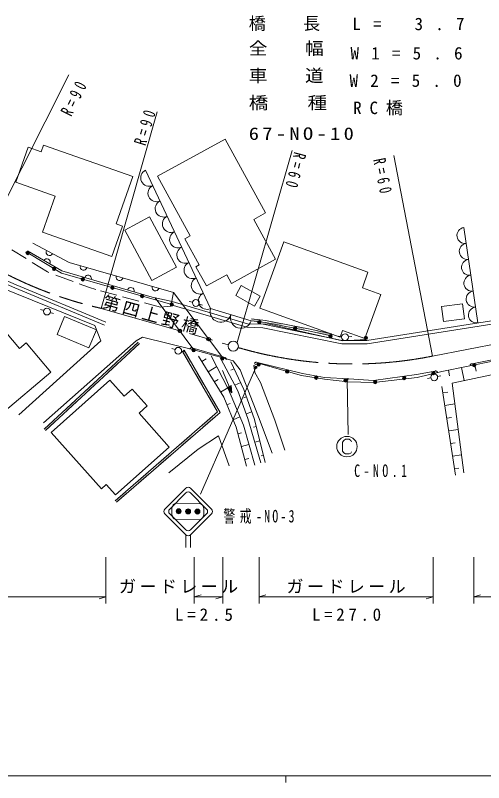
# Model space of a CAD drawing. Units: millimetres, scale not verified. Extents: x 40000 to 680000, y 20000 to 380000.
# Drawn here: x 128247 to 197043, y 204000 to 316616 of the extents above; entities that cross this region are included whole.
import ezdxf
from ezdxf.enums import TextEntityAlignment as Align

# ---------------------------------------------------------------- set-up
doc = ezdxf.new("R2010")
doc.units = ezdxf.units.MM
doc.header["$LTSCALE"] = 1000
doc.header["$PDMODE"] = 32
doc.header["$PDSIZE"] = 500
doc.linetypes.add('CHAIN', pattern=[18.5, 12, -1.5, 3.5, -1.5])
for name, color, linetype, lineweight in [('M-BGD', 7, 'Continuous', 13), ('M-BMK', 2, 'CHAIN', 13), ('M-BMK-SRVR', 3, 'Continuous', 13), ('M-STR-HTXT', 7, 'Continuous', 13), ('M-STR-STR1', 1, 'Continuous', 13), ('M-STR-STRC', 7, 'Continuous', 13), ('M-TTL-BAND', 7, 'Continuous', 13)]:
    doc.layers.add(name, color=color, linetype=linetype, lineweight=lineweight)
doc.layers.add('M-OTRS', color=6, linetype='Continuous')
doc.styles.add('ＭＳ ゴシック', font='')
doc.styles.get('ＭＳ ゴシック').set_extended_font_data('MS Gothic')

msp = doc.modelspace()

# ---------------------------------------------------------------- hatches: boundary and pattern name
at = {"layer": 'M-BGD'}
for points in [[(162882, 271798), (164426, 271615), (164461, 271913), (162917, 272095)], [(165781, 271391), (167413, 271068), (167471, 271362), (165839, 271685)], [(169044, 270745), (170676, 270423), (170734, 270717), (169102, 271039)], [(172567, 270024), (174623, 269571), (174687, 269864), (172632, 270317)], [(146291, 268656), (144756, 267237), (144960, 267017), (146495, 268436)], [(153998, 265809), (153044, 267453), (152784, 267302), (153739, 265658)], [(143221, 265818), (141686, 264398), (141889, 264178), (143424, 265597)], [(155908, 262521), (154953, 264165), (154694, 264014), (155648, 262370)], [(140150, 262979), (138615, 261560), (138819, 261339), (140354, 262759)], [(157817, 259232), (156862, 260876), (156603, 260726), (157557, 259082)], [(137080, 260140), (135544, 258721), (135748, 258501), (137283, 259920)], [(134009, 257302), (132474, 255883), (132678, 255662), (134213, 257082)], [(155815, 256166), (157404, 257542), (157208, 257769), (155619, 256393)], [(152637, 253413), (154226, 254789), (154029, 255016), (152440, 253639)], [(149458, 250660), (151047, 252036), (150851, 252263), (149262, 250886)], [(146280, 247906), (147869, 249283), (147672, 249510), (146083, 248133)], [(143101, 245153), (144690, 246530), (144494, 246757), (142905, 245380)]]:
    msp.add_hatch(color=256, dxfattribs=at).paths.add_polyline_path(points)

# ---------------------------------------------------------------- linework, layer by layer
for p, q in [((145514, 292943), (132405, 297564)), ((130135, 297272), (128319, 292121)), ((153932, 284232), (149123, 292994)), ((196163, 271476), (194124, 285464)), ((127744, 282206), (129829, 280914)), ((166472, 280828), (159995, 277272)), ((134200, 278506), (136721, 277559)), ((140756, 276207), (143177, 275544)), ((143984, 275323), (146404, 274659)), ((148367, 275246), (151294, 274617)), ((154285, 274502), (153795, 274601)), ((155247, 274239), (155720, 274074)), ((132414, 273283), (131935, 273425)), ((133370, 272990), (133847, 272838)), ((162882, 271798), (164971, 271551)), ((162917, 272095), (165018, 271847)), ((164971, 271551), (171490, 270262)), ((165018, 271847), (171551, 270555)), ((171551, 270555), (174687, 269864)), ((171490, 270262), (174623, 269571)), ((174623, 269571), (174687, 269864)), ((176190, 269464), (175696, 269545)), ((177181, 269426), (177680, 269469)), ((146291, 268656), (132474, 255883)), ((146495, 268436), (132678, 255662)), ((151708, 267558), (151237, 267727)), ((152674, 267321), (153169, 267254)), ((153044, 267453), (152784, 267302)), ((157948, 258410), (152784, 267302)), ((158332, 258346), (153044, 267453)), ((154518, 267715), (154230, 267799)), ((158711, 266479), (154518, 267715)), ((155630, 265820), (156291, 266227)), ((158999, 266394), (158711, 266479)), ((156554, 264318), (157826, 265100)), ((160399, 264756), (159919, 264531)), ((164040, 265610), (163749, 265682)), ((193793, 264928), (194181, 263012)), ((195586, 265535), (195292, 265477)), ((195729, 265319), (195921, 264371)), ((158655, 264491), (160056, 261224)), ((189902, 264411), (189608, 264354)), ((190270, 263591), (190761, 263685)), ((191858, 264536), (192027, 263702)), ((157479, 262815), (158058, 263171)), ((161348, 262731), (160492, 262330)), ((189289, 263399), (188798, 263302)), ((192402, 262635), (194117, 249484)), ((158403, 261312), (159449, 261956)), ((192906, 249121), (190906, 262142)), ((191049, 261212), (191803, 261328)), ((162216, 260618), (161789, 260465)), ((159323, 259460), (159829, 259670)), ((191335, 259352), (192801, 259577)), ((142905, 245380), (157948, 258410)), ((143101, 245153), (158332, 258346)), ((150864, 253248), (146422, 258244)), ((163004, 258416), (162158, 258113)), ((160240, 257258), (161248, 257678)), ((191620, 257492), (192332, 257601)), ((163655, 256259), (163234, 256157)), ((191906, 255631), (193288, 255844)), ((160950, 255209), (161490, 255353)), ((161453, 253313), (162570, 253609)), ((164170, 254149), (163434, 253969)), ((192192, 253771), (192861, 253874)), ((142960, 246221), (150864, 253248)), ((161957, 251416), (162533, 251569)), ((164684, 252038), (164369, 251961)), ((192477, 251911), (193775, 252110)), ((192763, 250051), (193391, 250147))]:
    msp.add_line(p, q, dxfattribs=at)
for points in [[(141351, 271121), (128156, 276607), (104358, 286974), (84497, 291734), (82509, 291247), (71167, 292161), (71897, 300305)], [(141543, 271582), (128352, 277067), (104517, 287450), (84496, 292248), (82469, 291751), (71710, 292619), (72395, 300261)], [(149123, 292994), (159047, 298442), (164989, 287618)], [(132405, 297564), (132062, 296592), (130135, 297272)], [(144010, 285690), (143074, 286020), (145514, 292943)], [(162882, 271798), (156930, 273575), (147383, 293897)], [(128319, 292121), (134089, 290087), (132232, 284817)], [(164989, 287618), (163265, 286671), (166472, 280828)], [(132232, 284817), (142435, 281221), (144010, 285690)], [(128743, 257990), (140792, 268854), (139901, 271103), (121485, 278526), (107736, 284338), (106209, 284465), (104851, 283956), (92757, 272795)], [(159995, 277272), (159296, 278546), (156348, 276927), (154759, 279693), (155275, 279976), (153168, 283813), (153932, 284232)], [(151491, 275927), (136140, 280326), (130825, 283155)], [(175943, 269399), (164184, 273634), (167690, 283370)], [(167690, 283370), (180049, 278919), (179222, 276621)], [(130030, 282054), (135059, 279121), (148367, 275246)], [(130059, 281741), (135013, 278761), (151217, 274181)], [(130737, 280351), (132968, 278969), (133157, 278898)], [(137629, 277218), (139142, 276650), (140050, 276401)], [(147245, 274429), (149565, 273793), (151111, 273928), (151491, 275927)], [(151294, 274617), (162345, 271337), (164657, 271269), (176277, 268898), (179875, 268899), (211213, 273858), (221423, 275471), (228081, 276010)], [(179222, 276621), (181954, 275637), (179572, 269177), (176289, 270360), (175943, 269399)], [(151151, 274138), (162265, 270839), (164600, 270771), (176227, 268398), (179914, 268399), (211291, 273364), (221482, 274974), (228121, 275511)], [(128838, 267710), (123132, 274468), (117887, 270040)], [(164085, 271321), (165518, 271270), (176322, 268865), (179752, 269019)], [(154490, 267548), (146919, 269389), (145977, 268865), (132369, 256825)], [(128838, 267710), (129829, 268547), (133457, 264249)], [(190890, 264340), (210245, 268257), (216215, 268064), (219161, 265273), (220014, 261514), (220053, 255661)], [(216152, 268369), (211117, 268605), (195586, 265535)], [(118613, 267063), (126177, 258103), (133457, 264249)], [(153872, 267644), (153883, 267683), (153919, 267735), (153962, 267774), (154024, 267808), (154081, 267823), (154153, 267822), (154230, 267799)], [(162209, 250468), (160698, 256157), (158865, 260561), (155168, 266572)], [(157032, 266636), (159572, 261718), (161758, 256447), (163431, 250597)], [(164331, 250950), (162401, 257443), (160922, 261526), (158382, 266283)], [(165953, 252382), (163967, 257687), (161265, 264587), (160256, 265888), (158734, 266327)], [(158999, 266394), (159076, 266372), (159121, 266348), (159170, 266302), (159200, 266262), (159218, 266215), (159229, 266149), (159225, 266099), (159216, 266070)], [(217753, 255544), (217791, 261475), (216162, 266358), (210852, 266552), (192402, 262635)], [(159925, 265768), (161822, 261718), (163398, 257315), (164941, 250983)], [(190890, 264340), (187272, 263474), (180913, 262747), (177108, 262807), (173656, 263230), (170264, 263775), (163901, 265563), (163283, 265238), (163413, 264196), (164260, 262732), (166343, 257199), (167841, 252806)], [(163397, 265511), (163407, 265550), (163441, 265603), (163482, 265645), (163542, 265681), (163598, 265698), (163671, 265701), (163749, 265682)], [(189608, 264354), (187169, 263882), (180875, 263016), (177257, 263251), (173638, 263487), (170412, 264037), (164040, 265610)], [(195046, 265173), (195038, 265213), (195046, 265275), (195066, 265330), (195105, 265389), (195149, 265428), (195214, 265461), (195292, 265477)], [(189902, 264411), (189981, 264426), (190032, 264426), (190096, 264408), (190141, 264386), (190178, 264353), (190219, 264299), (190238, 264252), (190244, 264223)], [(144228, 260712), (142139, 263061), (133531, 255409), (140892, 247130)], [(144228, 260712), (145397, 261752), (147592, 259284), (146422, 258244)], [(159640, 250509), (158070, 254903), (155088, 252941), (150772, 249488)], [(142960, 246221), (141595, 247755), (140892, 247130)]]:
    msp.add_lwpolyline(points, dxfattribs=at)
for points in [[(148298, 277713), (144327, 285099), (147949, 287046), (151920, 279660)], [(163381, 273952), (160625, 275482), (161438, 276945), (164193, 275415)], [(194239, 272069), (191164, 271662), (190870, 273878), (193946, 274285)], [(139037, 267829), (134371, 269789), (135484, 272438), (140150, 270478)], [(160056, 261224), (159956, 262270), (159367, 262017)], [(160008, 261335), (159916, 262209), (159438, 262004)], [(159961, 261445), (159877, 262149), (159509, 261991)], [(159914, 261555), (159838, 262088), (159580, 261978)], [(159866, 261666), (159798, 262028), (159651, 261965)], [(159803, 261813), (159759, 261968), (159722, 261952)]]:
    msp.add_lwpolyline(points, close=True, dxfattribs=at)
for centre, radius in [((130059, 281741), 250), ((130059, 281741), 220), ((130059, 281741), 190), ((130059, 281741), 160), ((130059, 281741), 130), ((130059, 281741), 100), ((130059, 281741), 70), ((130059, 281741), 40), ((130059, 281741), 10), ((133936, 279409), 250), ((133936, 279409), 220), ((133936, 279409), 190), ((133936, 279409), 160), ((133936, 279409), 130), ((133936, 279409), 100), ((133936, 279409), 70), ((133936, 279409), 40), ((133936, 279409), 10), ((138157, 277873), 250), ((138157, 277873), 220), ((138157, 277873), 190), ((138157, 277873), 160), ((138157, 277873), 130), ((138157, 277873), 100), ((138157, 277873), 70), ((138157, 277873), 40), ((138157, 277873), 10), ((142510, 276642), 250), ((142510, 276642), 220), ((142510, 276642), 190), ((142510, 276642), 160), ((142510, 276642), 130), ((142510, 276642), 100), ((142510, 276642), 70), ((142510, 276642), 40), ((142510, 276642), 10), ((146864, 275412), 250), ((146864, 275412), 220), ((146864, 275412), 190), ((146864, 275412), 160), ((146864, 275412), 130), ((146864, 275412), 100), ((146864, 275412), 70), ((146864, 275412), 40), ((146864, 275412), 10), ((154775, 274403), 500), ((151217, 274181), 250), ((151217, 274181), 220), ((151217, 274181), 190), ((151217, 274181), 160), ((151217, 274181), 130), ((151217, 274181), 100), ((151217, 274181), 70), ((151217, 274181), 40), ((151217, 274181), 10), ((132894, 273142), 500), ((164093, 271571), 250), ((164093, 271571), 150), ((164093, 271571), 50), ((169358, 270671), 250), ((169358, 270671), 150), ((169358, 270671), 50), ((174543, 269517), 250), ((174543, 269517), 150), ((174543, 269517), 50), ((176683, 269383), 500), ((179741, 269268), 250), ((179741, 269268), 150), ((179741, 269268), 50), ((152178, 267389), 500), ((154447, 267475), 250), ((154447, 267475), 150), ((154447, 267475), 50), ((158641, 266239), 250), ((158641, 266239), 150), ((158641, 266239), 50), ((163980, 265367), 250), ((163980, 265367), 150), ((163980, 265367), 50), ((195635, 265290), 250), ((195635, 265290), 150), ((195635, 265290), 50), ((168175, 264332), 250), ((168175, 264332), 150), ((168175, 264332), 50), ((172419, 263441), 250), ((172419, 263441), 150), ((185383, 263384), 250), ((185383, 263384), 150), ((189779, 263496), 500), ((189655, 264109), 250), ((189655, 264109), 150), ((189655, 264109), 50), ((172419, 263441), 50), ((176742, 263034), 250), ((176742, 263034), 150), ((176742, 263034), 50), ((181103, 262795), 250), ((181103, 262795), 150), ((181103, 262795), 50), ((185383, 263384), 50)]:
    msp.add_circle(centre, radius, dxfattribs=at)
for centre, radius, start, end in [((147913, 292768), 1247, 115.16323, 295.16323), ((148974, 290510), 1247, 115.16323, 295.16323), ((150035, 288252), 1247, 115.16323, 295.16323), ((151095, 285994), 1247, 115.16323, 295.16323), ((194294, 284298), 1178, 98.29408, 278.29408), ((152156, 283736), 1247, 115.16323, 295.16323), ((194634, 281967), 1178, 98.29408, 278.29408), ((133251, 281863), 500, 151.98257, 331.98257), ((153217, 281478), 1247, 115.16323, 295.16323), ((132863, 280402), 500, 329.75003, 149.75003), ((194974, 279636), 1178, 98.29408, 278.29408), ((138279, 279713), 500, 164.00943, 344.00943), ((154278, 279220), 1247, 115.16323, 295.16323), ((138918, 277997), 500, 343.76359, 163.76359), ((143564, 278199), 500, 164.00943, 344.00943), ((195314, 277305), 1178, 98.29408, 278.29408), ((155338, 276962), 1247, 115.16323, 295.16323), ((145217, 276163), 500, 343.76359, 163.76359), ((148849, 276684), 500, 164.00943, 344.00943), ((195653, 274973), 1178, 98.29408, 278.29408), ((156399, 274704), 1247, 115.16323, 295.16323), ((195993, 272642), 1178, 98.29408, 278.29408), ((158418, 273131), 1553, 163.37135, 343.37135), ((161394, 272242), 1553, 163.37135, 343.37135)]:
    msp.add_arc(centre, radius, start, end, dxfattribs=at)
at = {"layer": 'M-BMK'}
for p, q in [((140853, 273614), (159541, 268269)), ((189538, 266604), (209759, 270502))]:
    msp.add_line(p, q, dxfattribs=at)
for centre, start, end in [((154120, 332128), 238.27107, 257.22453), ((177807, 325447), 253.70964, 281.27436)]:
    msp.add_arc(centre, 60000, start, end, dxfattribs=at)
at = {"layer": 'M-BMK-SRVR'}
msp.add_circle((160262, 268063), 750, dxfattribs=at)
at = {"layer": 'M-OTRS'}
for p in [(152425, 270304), (156643, 269098)]:
    msp.add_point(p, dxfattribs=at)
at = {"layer": 'M-STR-HTXT'}
for p, q in [((122566, 281096), (136082, 307879)), ((140853, 273614), (149102, 302457)), ((168918, 296790), (160849, 268576)), ((189538, 266604), (183860, 296062)), ((141548, 230275), (141547, 237106)), ((154521, 237107), (154522, 230276)), ((158716, 230276), (158715, 237108)), ((164043, 237108), (164044, 230277)), ((189611, 230280), (189611, 237111)), ((195589, 237112), (195590, 230281)), ((71174, 231267), (141548, 231275)), ((141548, 231275), (140548, 230994)), ((154522, 231276), (155522, 231556)), ((154522, 231276), (158715, 231276)), ((158715, 231276), (157715, 230996)), ((164044, 231277), (165044, 231557)), ((164044, 231277), (189611, 231280)), ((189611, 231280), (188611, 231000)), ((195590, 231281), (196590, 231561)), ((195590, 231281), (216456, 231283))]:
    msp.add_line(p, q, dxfattribs=at)
at = {"layer": 'M-STR-STR1'}
for p, q in [((151491, 275927), (158734, 266327)), ((148790, 275155), (154490, 267548)), ((158734, 266327), (154490, 267548))]:
    msp.add_line(p, q, dxfattribs=at)
at = {"layer": 'M-STR-STRC'}
for p, q in [((163594, 264951), (155441, 246346)), ((177142, 255079), (177000, 263173)), ((153279, 247228), (150212, 244160)), ((153986, 247228), (157054, 244161)), ((150919, 244161), (153279, 246521)), ((153986, 246521), (156347, 244161)), ((150212, 243453), (153280, 240386)), ((150919, 243453), (153280, 241094)), ((157054, 243454), (153987, 240387)), ((153987, 241094), (156347, 243454)), ((153280, 240386), (153280, 238520)), ((153987, 240387), (153987, 238520))]:
    msp.add_line(p, q, dxfattribs=at)
msp.add_lwpolyline([(177626, 254042), (177506, 254222), (177266, 254402), (176726, 254402), (176486, 254222), (176306, 253982), (176306, 252662), (176486, 252422), (176726, 252242), (177266, 252242), (177506, 252362), (177626, 252542)], dxfattribs=at)
msp.add_lwpolyline([(151236, 244300), (151332, 244575), (151426, 244758), (151612, 244939), (151889, 245028), (155293, 244984), (155568, 244888), (155750, 244702), (155839, 244517), (155928, 244240), (155916, 243320), (155820, 243045), (155726, 242862), (155540, 242680), (155262, 242592), (151859, 242636), (151584, 242731), (151402, 242918), (151313, 243103), (151224, 243380)], close=True, dxfattribs=at)
for centre, radius in [((163594, 264951), 150), ((163594, 264951), 90), ((163594, 264951), 30), ((177000, 263173), 150), ((177000, 263173), 90), ((177000, 263173), 30), ((176966, 253322), 1500), ((152242, 243827), 368), ((152242, 243827), 276), ((152242, 243827), 184), ((152242, 243827), 92), ((153622, 243809), 368), ((153622, 243809), 276), ((153622, 243809), 184), ((153622, 243809), 92), ((155002, 243791), 368), ((155002, 243791), 276), ((155002, 243791), 184), ((155002, 243791), 92)]:
    msp.add_circle(centre, radius, dxfattribs=at)
for centre, start, end in [((153633, 246874), 45.00647, 135.00647), ((153633, 246167), 45.00631, 135.00647), ((150566, 243807), 135.00647, 225.00647), ((151273, 243807), 135.00647, 225.00651), ((155993, 243807), 315.00657, 45.00631), ((156700, 243808), 315.00647, 45.00646), ((153633, 241447), 225.00651, 315.00657), ((153633, 240740), 225.00647, 315.00647)]:
    msp.add_arc(centre, 500, start, end, dxfattribs=at)
at = {"layer": 'M-TTL-BAND'}
for p, q in [((40000, 205000), (579000, 205000)), ((168000, 205000), (168000, 204000))]:
    msp.add_line(p, q, dxfattribs=at)

# ---------------------------------------------------------------- texts
at = {"layer": 'M-STR-HTXT', "char_height": 1833, "attachment_point": 7, "style": 'ＭＳ ゴシック'}
for s, insert, rotation in [('\\T1.65;\\W0.7;R=90', (136491, 301656), 63.606), ('\\T1.65;\\W0.7;R=90', (147401, 297378), 73.006), ('\\T1.65;\\W0.7;R=60', (169197, 296664), 255.306), ('\\T1.65;\\W0.7;R=60', (180767, 295439), 281.506), ('\\T1.2;ガードレール', (143477, 231775), 0.006), ('\\T1.2;ガードレール', (168077, 231778), 0.006), ('\\T1.46;L=2.5', (151682, 227724), 0.006), ('\\T1.43;L=27.0', (171817, 227726), 0.006)]:
    msp.add_mtext(s, dxfattribs=dict(at, insert=insert, rotation=rotation))
at = {"layer": 'M-STR-STR1', "style": 'ＭＳ ゴシック'}
for s, width, p in [('全\u3000\u3000幅', 1.1, (162538, 310308)), ('車\u3000\u3000道', 1.1, (162539, 306308)), ('橋\u3000\u3000種 ', 1.15, (162539, 302308))]:
    msp.add_text(s, height=1833, rotation=0.006, dxfattribs=dict(at, width=width)).set_placement(p, align=Align.BOTTOM_LEFT)
at = {"layer": 'M-STR-STR1', "char_height": 1833, "attachment_point": 7, "style": 'ＭＳ ゴシック'}
for s, insert, rotation in [('\\T1.6;橋\\~\\~長', (162538, 314308), 0.006), ('\\T2.44;L=\\~3.7', (177760, 314411), 0.006), ('\\T2.44;W1=5.6', (177481, 310111), 0.006), ('\\T2.44;W2=5.0', (177341, 306091), 0.006), ('\\T1.93;RC橋', (177866, 301922), 0.006), ('\\T1.33;\\W1.2;67-NO-10', (162540, 298308), 0.006), ('\\T1.2;第四上野橋', (140860, 273570), 344.506)]:
    msp.add_mtext(s, dxfattribs=dict(at, insert=insert, rotation=rotation))
at = {"layer": 'M-STR-STRC', "char_height": 1833, "attachment_point": 7, "rotation": 0.006, "style": 'ＭＳ ゴシック'}
for s, insert in [('\\T1.58;\\W0.7;C-NO.1', (178018, 248838)), ('\\T1.37;\\W0.7;警戒-NO-3', (158805, 241990))]:
    msp.add_mtext(s, dxfattribs=dict(at, insert=insert))

doc.saveas('drawing.dxf')
